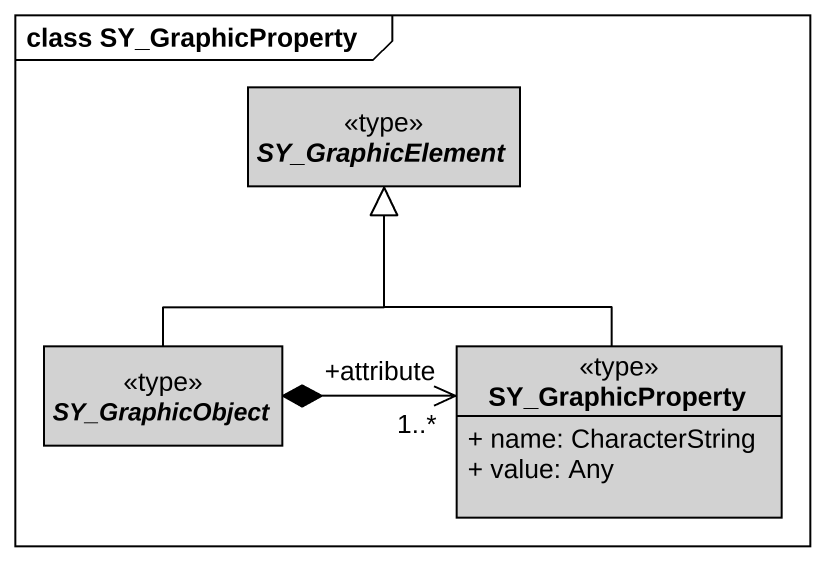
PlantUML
@startuml
mainframe class SY_GraphicProperty
hide circle
hide empty members
skinparam classAttributeIconSize 0
abstract class SY_GraphicElement <<type>> #D2D2D2
abstract class SY_GraphicObject <<type>> #D2D2D2
class SY_GraphicProperty <<type>> #D2D2D2 {
  + name: CharacterString
  + value: Any
}
SY_GraphicObject -up-|> SY_GraphicElement
SY_GraphicProperty -up-|> SY_GraphicElement
SY_GraphicProperty "+attribute\n1..*" <-left-* SY_GraphicObject
@enduml
